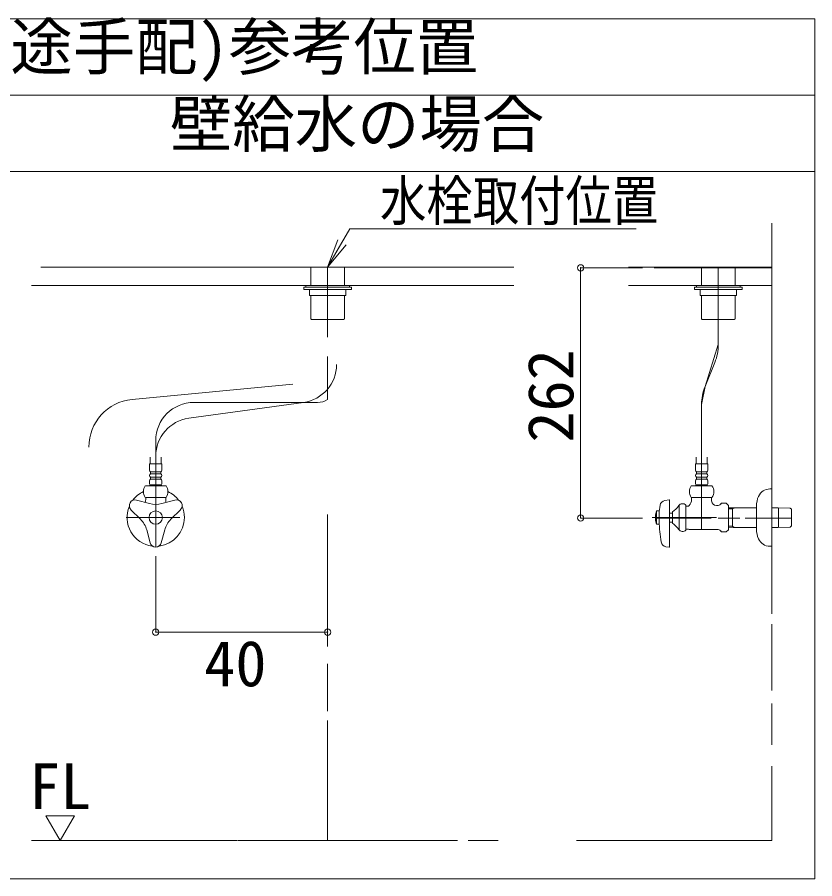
# Model space of a CAD drawing. Units: millimetres at full size, sheet at 1:10; details may follow other scales. Extents: x -2004 to 2004, y -1441 to 1347.
# Drawn here: x -1462 to -950, y -1411 to -859 of the extents above; entities that cross this region are included whole.
import ezdxf
from ezdxf.enums import TextEntityAlignment as Align

# ---------------------------------------------------------------- set-up
doc = ezdxf.new("R2010")
doc.units = ezdxf.units.MM
doc.header["$LTSCALE"] = 10
doc.header["$PDMODE"] = 32
doc.header["$PDSIZE"] = 4
doc.layers.add('2-1_什器図', color=7, linetype='Continuous', lineweight=15)
doc.styles.add('ＭＳ ゴシック', font='')
doc.styles.get('ＭＳ ゴシック').set_extended_font_data('MS Gothic')

msp = doc.modelspace()

# ---------------------------------------------------------------- linework, layer by layer
at = {"layer": '2-1_什器図', "lineweight": 18}
for p, q in [((-1991.56, -859.53), (-950.31, -859.53)), ((-1991.56, -908.53), (-950.31, -908.53))]:
    msp.add_line(p, q, dxfattribs=at)
at = {"layer": '2-1_什器図'}
for p, q in [((-1470.94, -957.53), (-950.31, -957.53)), ((-977.87, -990.6), (-977.87, -1019.17)), ((-977.87, -990.6), (-977.87, -1080.51)), ((-1262.69, -1018.78), (-1248.54, -994.28)), ((-1248.54, -994.28), (-1064.79, -994.28)), ((-1262.69, -1018.78), (-1256.15, -1001.34)), ((-1262.69, -1018.78), (-1253.5, -1002.87)), ((-1262.69, -1018.78), (-1250.85, -1004.4)), ((-1446.58, -1018.78), (-1143.25, -1018.78)), ((-1143.25, -1018.78), (-1445.61, -1018.78)), ((-1273.4, -1018.78), (-1273.4, -1030.42)), ((-1262.69, -1018.81), (-1262.69, -1063.63)), ((-1251.97, -1030.42), (-1251.97, -1018.78)), ((-1051.61, -1019.17), (-1053.26, -1019.17)), ((-977.87, -1019.17), (-1051.61, -1019.17)), ((-1022.89, -1030.42), (-1022.89, -1018.78)), ((-1012.17, -1068.38), (-1012.17, -1018.78)), ((-1001.45, -1018.78), (-1001.45, -1030.42)), ((-977.87, -1019.17), (-977.87, -1053.95)), ((-1452.56, -1030.42), (-1440.3, -1030.42)), ((-1143.25, -1030.42), (-1445.75, -1030.42)), ((-1278, -1031.64), (-1278, -1033.17)), ((-1247.37, -1031.64), (-1278, -1031.64)), ((-1276.77, -1030.42), (-1248.6, -1030.42)), ((-1276.77, -1031.64), (-1276.77, -1030.42)), ((-1248.6, -1031.64), (-1276.77, -1031.64)), ((-1248.6, -1030.42), (-1248.6, -1031.64)), ((-1247.37, -1033.17), (-1247.37, -1031.64)), ((-1247.37, -1032.56), (-1247.37, -1033.17)), ((-1069.75, -1030.42), (-1051.89, -1030.42)), ((-977.87, -1030.42), (-1053.27, -1030.42)), ((-1052.94, -1030.42), (-977.87, -1030.42)), ((-1027.49, -1033.17), (-1027.49, -1031.64)), ((-1027.49, -1031.64), (-996.86, -1031.64)), ((-1027.49, -1032.56), (-1027.49, -1033.17)), ((-1026.26, -1030.42), (-1026.26, -1031.64)), ((-998.09, -1030.42), (-1026.26, -1030.42)), ((-1026.26, -1031.64), (-998.09, -1031.64)), ((-998.09, -1031.64), (-998.09, -1030.42)), ((-996.86, -1031.64), (-996.86, -1033.17)), ((-1278, -1033.17), (-1247.37, -1033.17)), ((-1251.05, -1033.17), (-1274.32, -1033.17)), ((-1274.32, -1033.17), (-1274.32, -1036.85)), ((-1274.32, -1036.85), (-1251.05, -1036.85)), ((-1273.4, -1036.85), (-1273.4, -1051.79)), ((-1251.97, -1051.79), (-1251.97, -1036.85)), ((-1251.05, -1036.85), (-1251.05, -1033.17)), ((-996.86, -1033.17), (-1027.49, -1033.17)), ((-1023.81, -1033.17), (-1000.54, -1033.17)), ((-1023.81, -1036.85), (-1023.81, -1033.17)), ((-1000.54, -1036.85), (-1023.81, -1036.85)), ((-1022.89, -1051.79), (-1022.89, -1036.85)), ((-1001.45, -1036.85), (-1001.45, -1051.79)), ((-1000.54, -1033.17), (-1000.54, -1036.85)), ((-1272.94, -1052.25), (-1273.4, -1051.79)), ((-1272.79, -1052.41), (-1272.94, -1052.25)), ((-1272.79, -1052.41), (-1253.13, -1052.41)), ((-1253.13, -1052.41), (-1252.58, -1052.41)), ((-1252.43, -1052.25), (-1252.58, -1052.41)), ((-1251.97, -1051.79), (-1252.43, -1052.25)), ((-1022.89, -1051.79), (-1022.43, -1052.25)), ((-1022.43, -1052.25), (-1022.28, -1052.41)), ((-1021.73, -1052.41), (-1022.28, -1052.41)), ((-1002.07, -1052.41), (-1021.73, -1052.41)), ((-1002.07, -1052.41), (-1001.91, -1052.25)), ((-1001.91, -1052.25), (-1001.45, -1051.79)), ((-1262.69, -1076.03), (-1262.69, -1103.56)), ((-977.87, -1073.68), (-977.87, -1097.45)), ((-1014.4, -1079.84), (-1020.66, -1095.35)), ((-977.87, -1091.47), (-977.87, -1114.71)), ((-1388.09, -1103.55), (-1285.02, -1093.73)), ((-1351.78, -1115.62), (-1278.14, -1105.46)), ((-1348.44, -1105.46), (-1278.14, -1105.46)), ((-1269.24, -1105.46), (-1278.14, -1105.46)), ((-1022.88, -1106.81), (-1022.88, -1186.91)), ((-977.87, -1105.08), (-977.87, -1234.05)), ((-1372.94, -1129.96), (-1372.94, -1139.89)), ((-977.87, -1127.66), (-977.87, -1240.99)), ((-1376.45, -1140.54), (-1376.45, -1144.77)), ((-1372.94, -1139.89), (-1372.94, -1198.24)), ((-1372.94, -1139.89), (-1372.94, -1198.24)), ((-1369.41, -1144.77), (-1369.41, -1140.54)), ((-1026.41, -1144.77), (-1026.41, -1140.54)), ((-1019.37, -1140.54), (-1019.37, -1144.77)), ((-1369.02, -1144.77), (-1376.86, -1144.77)), ((-1376.86, -1144.77), (-1376.86, -1148.91)), ((-1369.02, -1148.91), (-1369.02, -1144.77)), ((-1026.8, -1144.77), (-1018.96, -1144.77)), ((-1026.8, -1148.91), (-1026.8, -1144.77)), ((-1018.96, -1144.77), (-1018.96, -1148.91)), ((-1376.3, -1149.98), (-1369.57, -1149.98)), ((-1376.3, -1151.2), (-1376.3, -1149.98)), ((-1369.57, -1151.2), (-1376.3, -1151.2)), ((-1376.3, -1153.35), (-1369.57, -1153.35)), ((-1376.3, -1154.57), (-1376.3, -1153.35)), ((-1369.57, -1149.98), (-1369.57, -1151.2)), ((-1369.57, -1153.35), (-1369.57, -1154.57)), ((-1019.51, -1149.98), (-1026.25, -1149.98)), ((-1026.25, -1149.98), (-1026.25, -1151.2)), ((-1026.25, -1151.2), (-1019.51, -1151.2)), ((-1019.51, -1153.35), (-1026.25, -1153.35)), ((-1026.25, -1153.35), (-1026.25, -1154.57)), ((-1019.51, -1151.2), (-1019.51, -1149.98)), ((-1019.51, -1154.57), (-1019.51, -1153.35)), ((-1379.59, -1158.86), (-1366.28, -1158.86)), ((-1376.86, -1155.64), (-1376.86, -1157.63)), ((-1369.57, -1154.57), (-1376.3, -1154.57)), ((-1376.24, -1158.25), (-1369.63, -1158.25)), ((-1369.02, -1157.63), (-1369.02, -1155.64)), ((-1016.22, -1158.86), (-1029.54, -1158.86)), ((-1026.8, -1157.63), (-1026.8, -1155.64)), ((-1026.25, -1154.57), (-1019.51, -1154.57)), ((-1019.57, -1158.25), (-1026.19, -1158.25)), ((-1018.96, -1155.64), (-1018.96, -1157.63)), ((-977.87, -1160.88), (-979.1, -1160.88)), ((-977.87, -1160.88), (-977.87, -1197.45)), ((-1385.24, -1168.05), (-1376.9, -1170.29)), ((-1366.28, -1166.39), (-1379.59, -1166.39)), ((-1379.37, -1166.39), (-1379.37, -1167.62)), ((-1379.37, -1166.39), (-1378.65, -1166.39)), ((-1378.65, -1166.39), (-1367.22, -1166.39)), ((-1360.63, -1168.05), (-1368.97, -1170.29)), ((-1367.22, -1166.39), (-1366.5, -1166.39)), ((-1366.5, -1166.39), (-1366.5, -1167.62)), ((-1366.5, -1167.62), (-1366.5, -1168.54)), ((-1046.44, -1168.35), (-1043.75, -1167.97)), ((-1043.4, -1168.28), (-1043.4, -1197.89)), ((-1029.54, -1166.39), (-1016.22, -1166.39)), ((-1029.31, -1166.39), (-1028.6, -1166.39)), ((-1029.31, -1166.39), (-1029.31, -1167.62)), ((-1028.6, -1166.39), (-1017.16, -1166.39)), ((-1017.16, -1166.39), (-1016.45, -1166.39)), ((-1010.02, -1170.06), (-1010.66, -1170.7)), ((-1007.12, -1170.06), (-1010.02, -1170.06)), ((-1007.12, -1170.06), (-1005.73, -1171.45)), ((-1388.79, -1174.2), (-1382.68, -1180.31)), ((-1357.08, -1174.2), (-1363.19, -1180.31)), ((-1051.85, -1174.97), (-1052.05, -1175.73)), ((-1051.85, -1174.97), (-1050.14, -1174.97)), ((-1051.85, -1174.97), (-1051.85, -1183.54)), ((-1050.14, -1183.54), (-1050.14, -1174.97)), ((-1041.56, -1175.58), (-1041.56, -1182.93)), ((-1037.32, -1173.94), (-1037.32, -1171.24)), ((-1037.32, -1173.94), (-1037.32, -1184.57)), ((-1032.99, -1187.26), (-1032.99, -1171.25)), ((-1031.21, -1171.9), (-1030.9, -1171.6)), ((-1013.39, -1171.6), (-1012.82, -1171.6)), ((-1005.73, -1187.06), (-1005.73, -1171.45)), ((-1005.73, -1173.05), (-1002.67, -1172.98)), ((-1005.73, -1173.77), (-1002.97, -1173.7)), ((-1001.68, -1172.95), (-1002.97, -1173.69)), ((-1002.97, -1172.98), (-1002.97, -1185.53)), ((-1002.67, -1172.98), (-1001.38, -1172.95)), ((-987.67, -1171.78), (-987.67, -1186.73)), ((-977.87, -1172.95), (-975.17, -1172.95)), ((-975.17, -1172.95), (-973.88, -1172.98)), ((-973.88, -1172.98), (-966.02, -1173.15)), ((-973.57, -1173.69), (-973.57, -1172.98)), ((-973.57, -1185.53), (-973.57, -1173.69)), ((-966.02, -1173.15), (-965.31, -1173.9)), ((-965.31, -1173.9), (-965.31, -1173.9)), ((-965.31, -1174.2), (-965.31, -1173.9)), ((-965.31, -1184.31), (-965.31, -1174.2)), ((-1391.93, -1179.25), (-1387.46, -1179.25)), ((-1391.31, -1179.25), (-1357.43, -1179.25)), ((-1262.69, -1177.25), (-1262.69, -1261.94)), ((-1013.24, -1179.25), (-1054.68, -1179.25)), ((-1016.81, -1179.61), (-1051.85, -1179.61)), ((-1043.4, -1176.35), (-1041.56, -1176.35)), ((-998.29, -1179.61), (-1012.25, -1179.61)), ((-965.31, -1179.61), (-994.97, -1179.61)), ((-1376.48, -1195.52), (-1378.72, -1187.17)), ((-1369.39, -1195.52), (-1367.15, -1187.17)), ((-1041.56, -1182.16), (-1043.4, -1182.16)), ((-1032.99, -1186.6), (-1032.07, -1186.6)), ((-1032.07, -1186.6), (-1031.21, -1186.6)), ((-1031.21, -1186.6), (-1030.9, -1186.91)), ((-1030.9, -1186.91), (-1012.82, -1186.91)), ((-1002.97, -1184.81), (-1005.73, -1184.74)), ((-1002.67, -1185.53), (-1005.73, -1185.46)), ((-1002.97, -1184.82), (-1001.68, -1185.56)), ((-1001.38, -1185.56), (-1002.67, -1185.53)), ((-988.27, -1185.56), (-1001.38, -1185.56)), ((-987.67, -1185.56), (-988.27, -1185.56)), ((-975.17, -1185.56), (-977.87, -1185.56)), ((-973.88, -1185.53), (-975.17, -1185.56)), ((-966.02, -1185.36), (-973.88, -1185.53)), ((-965.31, -1184.61), (-966.02, -1185.36)), ((-965.31, -1184.61), (-965.31, -1184.31)), ((-965.31, -1184.61), (-965.31, -1184.61)), ((-1010.02, -1188.45), (-1010.66, -1187.81)), ((-1045.72, -1197.92), (-1043.75, -1198.19)), ((-1262.69, -1219.94), (-1262.69, -1258.5)), ((-977.87, -1247.67), (-977.87, -1290.1)), ((-1262.69, -1272.96), (-1262.69, -1303.29)), ((-977.87, -1298.38), (-977.87, -1324.91)), ((-1262.69, -1309.27), (-1262.69, -1386.28)), ((-977.87, -1338.68), (-977.87, -1386.28)), ((-1443.37, -1370.37), (-1425, -1370.37)), ((-1434.19, -1386.28), (-1443.37, -1370.37)), ((-1425, -1370.37), (-1434.19, -1386.28)), ((-1452.56, -1386.28), (-1350.58, -1386.28)), ((-1434.19, -1386.28), (-1362.05, -1386.28)), ((-1350.58, -1386.28), (-1320.45, -1386.28)), ((-1347.71, -1386.28), (-1334.32, -1386.28)), ((-1319.97, -1386.28), (-1182.41, -1386.28)), ((-1307.06, -1386.28), (-1179.46, -1386.28)), ((-1172.51, -1386.28), (-1153.24, -1386.28)), ((-1103.03, -1386.28), (-977.87, -1386.28)), ((-1069.75, -1386.28), (-977.87, -1386.28))]:
    msp.add_line(p, q, dxfattribs=at)
at = {"layer": '2-1_什器図', "color": 4, "lineweight": 9}
for p, q in [((-1100.49, -1019.17), (-1100.49, -1179.61)), ((-1100.49, -1019.17), (-1060.83, -1019.17)), ((-1100.49, -1179.61), (-1060.83, -1179.61)), ((-1372.94, -1252.7), (-1372.94, -1203.95)), ((-1262.69, -1252.7), (-1262.69, -1203.95)), ((-1372.94, -1252.7), (-1262.69, -1252.7))]:
    msp.add_line(p, q, dxfattribs=at)
at = {"layer": '2-1_什器図', "lineweight": 18}
msp.add_lwpolyline([(-950.31, -859.53), (-950.31, -1410.78), (-1470.94, -1410.78)], dxfattribs=at)
at = {"layer": '2-1_什器図'}
for points in [[(-1069.75, -1018.78), (-1051.94, -1018.78), (-977.87, -1018.78)], [(-1022.88, -1186.91), (-1022.88, -1106.81), (-1020.66, -1095.35), (-1012.17, -1068.38), (-1012.17, -1018.78)], [(-1252.58, -1052.41), (-1252.64, -1052.41), (-1263.91, -1052.41)], [(-1022.28, -1052.41), (-1022.22, -1052.41), (-1010.95, -1052.41)], [(-1376.3, -1158.25), (-1376.61, -1158.55), (-1376.61, -1158.86)], [(-1369.26, -1158.86), (-1369.26, -1158.55), (-1369.57, -1158.25)], [(-1026.56, -1158.86), (-1026.56, -1158.55), (-1026.25, -1158.25)], [(-1019.51, -1158.25), (-1019.21, -1158.55), (-1019.21, -1158.86)], [(-1016.45, -1166.39), (-1016.45, -1167.62), (-1016.45, -1168.54)], [(-1031.21, -1171.9), (-1032.07, -1171.9), (-1032.99, -1171.9)], [(-1001.38, -1172.95), (-988.27, -1172.95), (-987.67, -1172.95)], [(-1050.14, -1183.54), (-1051.85, -1183.54), (-1052.02, -1182.93)], [(-1037.32, -1184.57), (-1037.32, -1186.91), (-1037.32, -1187.11)], [(-1005.73, -1187.06), (-1007.12, -1188.45), (-1010.02, -1188.45)], [(-979.1, -1197.63), (-977.87, -1197.63), (-977.87, -1197.45)]]:
    msp.add_lwpolyline(points, dxfattribs=at)
msp.add_circle((-1372.94, -1179.25), 4.29, dxfattribs=at)
for centre, radius, start, end in [((-1042.8, -1068.38), 30.62, 338.0274, 0), ((-1281.49, -1081.19), 24.5, 277.85, 0), ((-992.26, -1106.81), 30.62, 158.0274, 180), ((-1385.19, -1134.04), 30.62, 95.4458, 180), ((-1269.24, -1093.21), 12.25, 270, 302.324), ((-1348.44, -1129.96), 24.5, 90, 180), ((-1348.44, -1139.89), 24.5, 97.85, 180), ((-1375.54, -1148.91), 1.32, 180, 234.4322), ((-1375.54, -1152.27), 1.32, 125.5678, 234.4322), ((-1370.33, -1148.91), 1.32, 305.5678, 0), ((-1370.33, -1152.27), 1.32, 305.5678, 54.4322), ((-1025.48, -1148.91), 1.32, 180, 234.4322), ((-1025.48, -1152.27), 1.32, 125.5678, 234.4322), ((-1020.28, -1148.91), 1.32, 305.5678, 0), ((-1020.28, -1152.27), 1.32, 305.5678, 54.4322), ((-1374.01, -1162.63), 6.74, 146.007, 213.993), ((-1375.54, -1155.64), 1.32, 125.5678, 180), ((-1376.24, -1157.63), 0.613, 180, 270), ((-1369.63, -1157.63), 0.613, 270, 0), ((-1370.33, -1155.64), 1.32, 0, 54.4322), ((-1371.86, -1162.63), 6.74, 326.007, 33.993), ((-1023.95, -1162.63), 6.74, 146.007, 213.993), ((-1025.48, -1155.64), 1.32, 125.5678, 180), ((-1026.19, -1157.63), 0.613, 180, 270), ((-1019.57, -1157.63), 0.613, 270, 0), ((-1020.28, -1155.64), 1.32, 0, 54.4322), ((-1021.81, -1162.63), 6.74, 326.007, 33.993), ((-1372.94, -1179.25), 18.38, 115.1507, 143.0569), ((-1372.94, -1179.25), 18.38, 36.9431, 64.8493), ((-979.1, -1168.84), 7.96, 90, 156.4435), ((-1386.2, -1171.6), 3.67, 75, 225), ((-1385.13, -1167.62), 5.77, 340.6411, 0), ((-1372.94, -1155.49), 15.31, 255, 285), ((-1363.44, -1168.54), 3.06, 180, 199.8361), ((-1359.67, -1171.6), 3.67, 315, 105), ((-1045.92, -1171.99), 3.67, 98.0041, 170.4085), ((-1043.71, -1168.28), 0.306, 0, 98.0041), ((-1035.13, -1173.44), 3.06, 45.573, 143.1301), ((-1035.08, -1167.62), 5.77, 316.4444, 0), ((-1013.39, -1168.54), 3.06, 180, 270), ((-972.36, -1171.78), 15.31, 156.4435, 180), ((-1372.94, -1179.25), 18.38, 156.9431, 263.0569), ((-1372.94, -1179.25), 18.38, 0, 23.0569), ((-1037.15, -1179.25), 15.31, 166.7029, 180), ((-1004.25, -1179.03), 45.94, 170.4085, 177.2214), ((-1049.77, -1163.39), 14.7, 303.9592, 326.0408), ((-1012.82, -1168.54), 3.06, 270, 315), ((-1393.51, -1191.13), 15.31, 15, 45), ((-1372.94, -1179.25), 18.38, 276.9431, 0), ((-1352.36, -1191.13), 15.31, 135, 165), ((-1037.15, -1179.25), 15.31, 180, 193.2971), ((-958.26, -1179.25), 91.91, 181.5275, 189.8029), ((-1037.15, -1179.25), 15.31, 193.2971, 193.8865), ((-1049.77, -1195.12), 14.7, 33.9592, 56.0408), ((-1035.13, -1185.07), 3.06, 216.8699, 314.427), ((-1012.82, -1189.97), 3.06, 45, 90), ((-972.36, -1186.73), 15.31, 180, 203.5565), ((-1372.94, -1194.57), 3.67, 195, 345), ((-1045.21, -1194.28), 3.67, 189.8029, 262), ((-1043.71, -1197.89), 0.306, 262, 0), ((-979.1, -1189.67), 7.96, 203.5565, 270)]:
    msp.add_arc(centre, radius, start, end, dxfattribs=at)
at = {"layer": '2-1_什器図', "color": 6}
for p in [(-1100.49, -1019.17), (-1100.49, -1179.61), (-1372.94, -1252.7), (-1262.69, -1252.7)]:
    msp.add_point(p, dxfattribs=at)

# ---------------------------------------------------------------- texts
at = {"layer": '2-1_什器図', "style": 'ＭＳ ゴシック'}
for s, p in [('止水栓(別途手配)参考位置', (-1646.09, -900.97)), ('壁給水の場合', (-1363.85, -950.43)), ('40', (-1341.81, -1296.22)), ('FL', (-1454.09, -1374.94))]:
    msp.add_text(s, height=29.33, dxfattribs=at).set_placement(p, align=Align.BOTTOM_LEFT)
at = {"layer": '2-1_什器図', "style": 'ＭＳ ゴシック', "width": 0.85}
msp.add_text('水栓取付位置', height=25.66, dxfattribs=at).set_placement((-1229.13, -996.68), align=Align.BOTTOM_LEFT)
at = {"layer": '2-1_什器図', "style": 'ＭＳ ゴシック'}
msp.add_text('262', height=29.33, rotation=90, dxfattribs=at).set_placement((-1096.31, -1131.21), align=Align.BOTTOM_LEFT)

doc.saveas('drawing.dxf')
